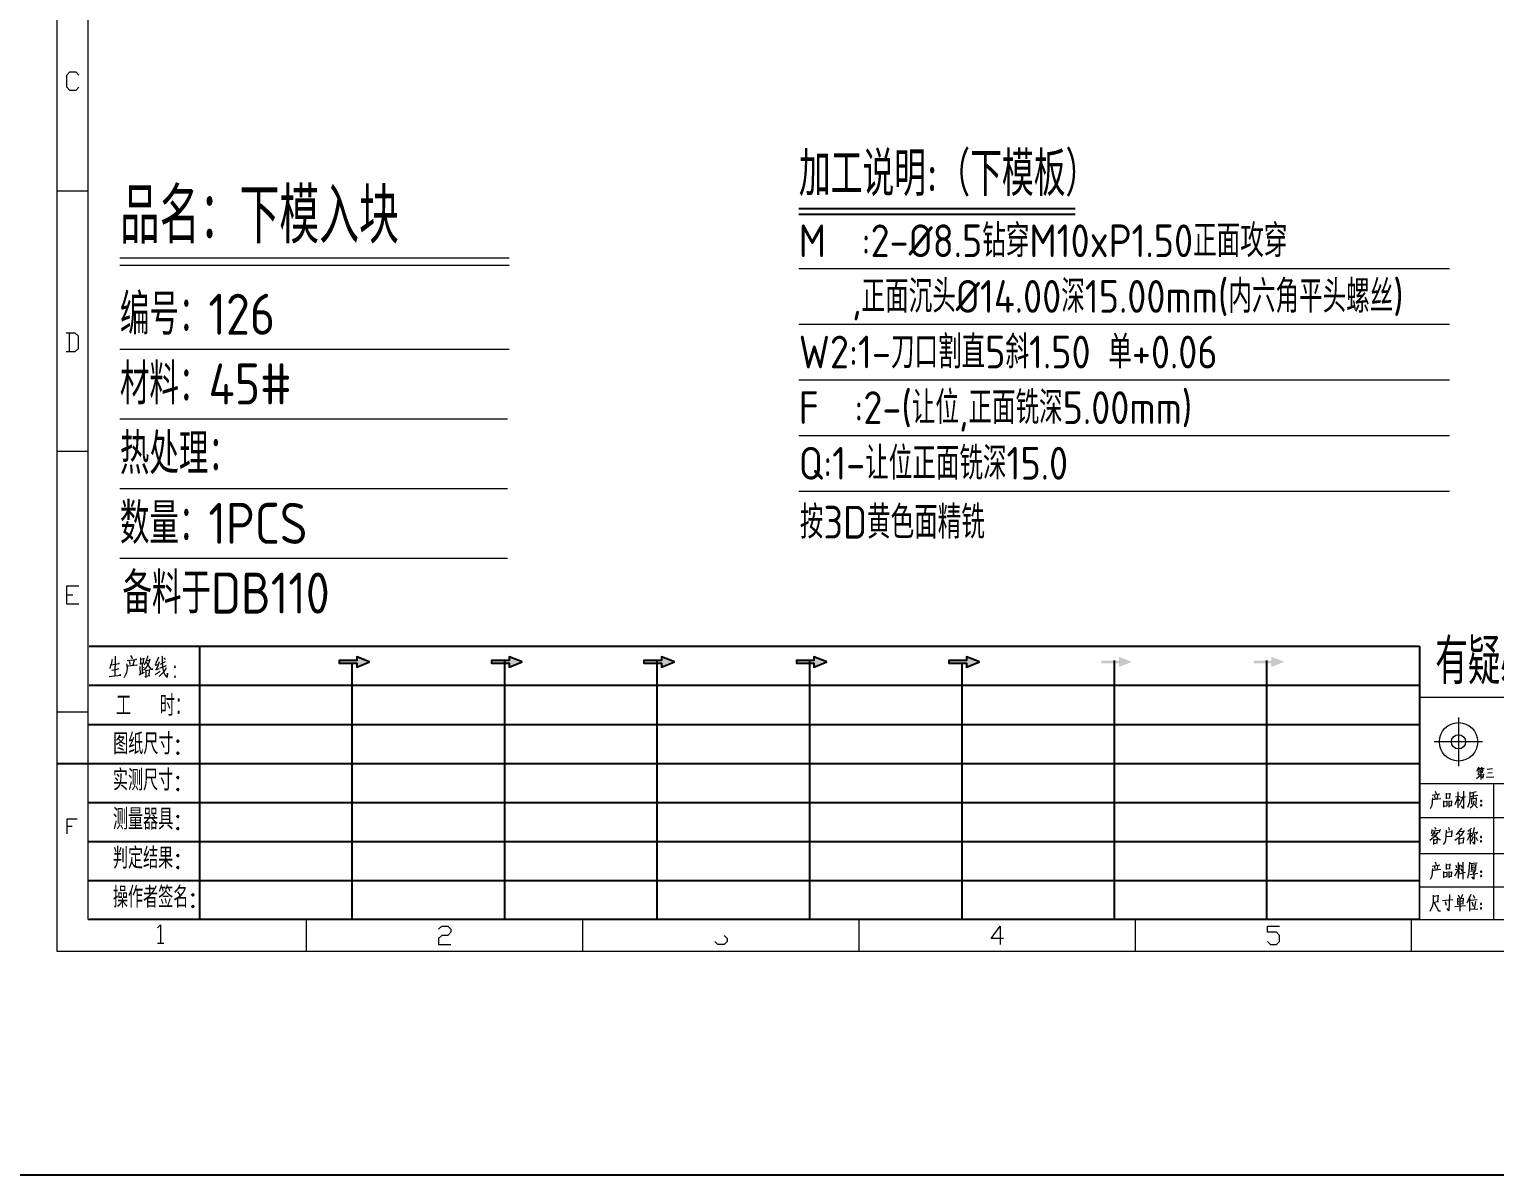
# Model space of a CAD drawing. Header units: millimetres. Extents: x 88508 to 142116, y -5268 to 20283.
# Drawn here: x 100354.2 to 100700.9, y 1487.5 to 1758.6 of the extents above; entities that cross this region are included whole.
import ezdxf
from ezdxf.enums import TextEntityAlignment as Align

# ---------------------------------------------------------------- set-up
doc = ezdxf.new("R2010")
doc.units = ezdxf.units.MM
for name, color, linetype in [('DIM', 4, 'Continuous'), ('LP_O', 40, 'Continuous'), ('TEXT', 4, 'Continuous')]:
    doc.layers.add(name, color=color, linetype=linetype)
doc.styles.add('chinesef_fs', font='simplex.shx', dxfattribs={"bigfont": 'gbcbig.shx'})
doc.styles.add('gbenor', font='gbenor.shx', dxfattribs={"bigfont": 'gbcbig.shx'})
doc.styles.add('GBENOR_', font='gbenor.shx', dxfattribs={"bigfont": 'gbcbig'})
doc.styles.add('TXT', font='txt.shx', dxfattribs={"width": 0.8, "bigfont": 'ctxt.shx'})

# ---------------------------------------------------------------- blocks, each defined once
blk = doc.blocks.new('U40')
for points in [[(351.8, 337.7), (351.8, 333.2), (367, 339.3), (351.8, 345.3), (351.8, 340.8), (331.2, 340.8), (331.2, 337.7)], [(545.7, 339.3), (530.6, 345.3), (530.6, 340.8), (509.9, 340.8), (509.9, 337.7), (530.6, 337.7), (530.6, 333.2)], [(724.5, 339.3), (709.3, 345.3), (709.3, 340.8), (688.7, 340.8), (688.7, 337.7), (709.3, 337.7), (709.3, 333.2)], [(903.3, 339.3), (888.1, 345.3), (888.1, 340.8), (867.5, 340.8), (867.5, 337.7), (888.1, 337.7), (888.1, 333.2)], [(1082.1, 339.3), (1066.9, 345.3), (1066.9, 340.8), (1046.3, 340.8), (1046.3, 337.7), (1066.9, 337.7), (1066.9, 333.2)], [(1245.7, 337.7), (1245.7, 333.2), (1260.9, 339.3), (1245.7, 345.3), (1245.7, 340.8), (1225.1, 340.8), (1225.1, 337.7)], [(1424.5, 337.7), (1424.5, 333.2), (1439.7, 339.3), (1424.5, 345.3), (1424.5, 340.8), (1403.8, 340.8), (1403.8, 337.7)]]:
    blk.add_hatch(color=3).paths.add_polyline_path(points)
at = {"color": 254, "lineweight": 18}
for p, q in [((0, 1783.5), (0, 0)), ((37, 37), (37, 1746.5)), ((0, 891.7), (37, 891.7)), ((0, 586.3), (37, 586.3)), ((1598.1, 298), (2493.2, 298)), ((0, 280.8), (37, 280.8)), ((1598.2, 196.6), (2493.2, 196.6)), ((2493.2, 156.4), (1598.2, 156.4)), ((2493.2, 114.1), (1598.2, 114.1)), ((2493.2, 75), (1598.2, 75)), ((37, 37), (2493.2, 37)), ((941.1, 0), (941.1, 37)), ((1265.1, 0), (1265.1, 37)), ((1589.1, 0), (1589.1, 37)), ((0, 0), (2530.2, 0))]:
    blk.add_line(p, q, dxfattribs=at)
for p, q in [((38, 357.6), (1598.2, 357.6)), ((1598.2, 357.6), (1598.2, 116.2)), ((38, 311.8), (1598.2, 311.8)), ((37.1, 266), (1598.2, 266)), ((0.1, 220.2), (1598.2, 220.2)), ((37.1, 174.4), (1598.2, 174.4)), ((37.1, 128.6), (1598.2, 128.6)), ((37.1, 82.8), (1598.2, 82.8))]:
    blk.add_line(p, q)
at = {"color": 254}
for p, q in [((167.8, 37), (167.8, 357.6)), ((346.7, 37), (346.7, 337.9)), ((525.5, 37), (525.5, 340.8)), ((704.3, 37), (704.3, 340.8)), ((883.1, 37), (883.1, 340.8)), ((1061.9, 37), (1061.9, 337.7)), ((1240.6, 37), (1240.6, 340.8)), ((1419.4, 37), (1419.4, 340.8)), ((1598.2, 37), (38, 37))]:
    blk.add_line(p, q, dxfattribs=at)
at = {"color": 254, "linetype": 'Continuous', "lineweight": 18}
for p, q in [((1598.1, 298), (1598.1, 37)), ((1598.2, 298), (1598.2, 37)), ((1685.3, 196.6), (1685.3, 37)), ((293.1, 0), (293.1, 37)), ((617.1, 0), (617.1, 37))]:
    blk.add_line(p, q, dxfattribs=at)
at = {"color": 92, "lineweight": 18}
for p, q in [((1644.1, 273.9), (1644.1, 217)), ((1672.4, 245.5), (1615.5, 245.5))]:
    blk.add_line(p, q, dxfattribs=at)
for points in [[(26.1, 1013.2), (22.5, 1009.6), (15.3, 1009.6), (11.7, 1013.2), (11.7, 1027.6), (15.3, 1031.2), (22.5, 1031.2), (26.1, 1027.6)], [(11, 703.2), (21.8, 703.2), (25.4, 706.8), (25.4, 721.2), (21.8, 724.8), (11, 724.8)], [(14.6, 724.8), (14.6, 703.2)], [(26.1, 407), (11.7, 407), (11.7, 428.6), (26.1, 428.6)], [(11.7, 417.8), (18.9, 417.8)], [(1613.5, 179.9), (1612.8, 170.8), (1610.8, 166.8)], [(1613, 182.8), (1622.3, 184.3)], [(1613.3, 177.7), (1623.2, 179.2)], [(1615.9, 182.1), (1616.3, 179)], [(1616.6, 187.6), (1617.9, 184.5)], [(1619.7, 183.6), (1618.8, 178.8)], [(1626.9, 168.8), (1626.7, 176.3)], [(1626.9, 175.2), (1630.5, 175.7)], [(1629.6, 185.4), (1629.6, 178.6)], [(1629.6, 184.3), (1634, 184.7)], [(1629.6, 179.4), (1634.2, 179.9)], [(1630.5, 176.1), (1630.3, 170.6)], [(1632.7, 176.3), (1632.7, 168.8)], [(1636.2, 175.7), (1632.9, 175.2)], [(1633.8, 179.9), (1634.2, 185.4)], [(1636, 170.8), (1636.4, 176.1)], [(1640, 172.1), (1643.5, 180.5)], [(1645.9, 181.4), (1640.4, 180.5)], [(1643.5, 168.2), (1643.5, 186.9)], [(1645.5, 176.1), (1643.5, 179.2)], [(1649.7, 180.8), (1647, 174.8), (1644.8, 171)], [(1646.6, 180.3), (1652.3, 181.2)], [(1650.1, 187.6), (1650.1, 167.1), (1647.7, 170.6)], [(1657.4, 186.9), (1657.2, 179), (1656.5, 173.7), (1654.8, 168.4)], [(1664.9, 186.7), (1657.4, 184.7)], [(1662, 176.3), (1661.4, 172.4), (1660, 169.7), (1657.6, 167.7)], [(1657.8, 181.2), (1666.7, 182.8)], [(1659.2, 179.7), (1659.2, 172.4)], [(1664.5, 179), (1659.2, 178.1)], [(1661.6, 178.6), (1661.8, 185.2)], [(1662.3, 172.4), (1666.2, 168)], [(1664.7, 180.1), (1664.5, 172.1)], [(12.3, 137.7), (12.3, 155), (23.8, 155)], [(1626.9, 170.2), (1630.7, 170.6)], [(1632.9, 170.4), (1636.4, 170.8)], [(12.3, 146.4), (18.1, 146.4)], [(1619.7, 139.4), (1616.8, 135), (1610.6, 129.7)], [(1612.8, 142.5), (1612.4, 138.1)], [(1615.9, 140.3), (1612.4, 135)], [(1612.8, 141.2), (1622.3, 142)], [(1614.8, 137.8), (1619.2, 138.9)], [(1615.9, 144.9), (1617.5, 143.1)], [(1622.6, 142.5), (1621.2, 138.9)], [(1629.6, 142), (1629.2, 133.6), (1628.3, 128.3), (1626.1, 125)], [(1629.4, 139.6), (1636, 140.3)], [(1632.3, 144.9), (1633.2, 142)], [(1636.2, 141.6), (1635.8, 135)], [(1650.8, 141.4), (1647.3, 136.1), (1644.2, 133), (1639.8, 129.9)], [(1647.7, 144.2), (1641.5, 136.3)], [(1644, 138.9), (1645.7, 136.1)], [(1645.1, 140.3), (1650.2, 140.7)], [(1654.6, 137.4), (1659.9, 138.3)], [(1659.4, 144.2), (1655.2, 140.5)], [(1657.7, 142), (1657.7, 125.5)], [(1662.3, 144.9), (1661.2, 139.2), (1660.1, 135.2)], [(1663, 137.6), (1663, 125.3), (1661, 128.1)], [(1661.4, 138.9), (1665.8, 139.6)], [(1666.3, 140), (1664.9, 136.7)], [(1614.6, 131.2), (1614.8, 125)], [(1614.6, 130.3), (1619.2, 131.2)], [(1614.8, 126.1), (1619.5, 127)], [(1615.1, 136.3), (1621.7, 131), (1623, 131)], [(1619, 127), (1619.5, 131.9)], [(1629.2, 134.3), (1636.2, 135)], [(1644.6, 133.4), (1644.6, 125)], [(1644.6, 131.9), (1650.2, 132.8)], [(1644.6, 126.8), (1650.4, 127.5)], [(1649.9, 127.5), (1650.4, 133.2)], [(1657.7, 137.4), (1656.1, 133.6), (1654.1, 129.9)], [(1657.7, 136.3), (1659.6, 133.9)], [(1661.4, 134.1), (1659, 128.6)], [(1664.3, 133.6), (1666.5, 129.9)], [(1616.6, 104.6), (1617.9, 101.5)], [(1643.5, 104), (1643.5, 85)], [(1649.7, 84.5), (1649.7, 104.2)], [(1657, 104.4), (1656.3, 93.1), (1654.5, 85.4)], [(1657, 102.6), (1666, 103.7)], [(1613.5, 96.9), (1612.8, 87.8), (1610.8, 83.9)], [(1613, 99.8), (1622.3, 101.3)], [(1613.3, 94.7), (1623.2, 96.2)], [(1615.9, 99.1), (1616.3, 96)], [(1619.7, 100.6), (1618.8, 95.8)], [(1626.9, 85.8), (1626.7, 93.4)], [(1626.9, 92.3), (1630.5, 92.7)], [(1626.9, 87.2), (1630.7, 87.6)], [(1629.6, 102.4), (1629.6, 95.6)], [(1629.6, 101.3), (1634, 101.8)], [(1629.6, 96.4), (1634.2, 96.9)], [(1630.5, 93.1), (1630.3, 87.6)], [(1632.7, 93.4), (1632.7, 85.8)], [(1636.2, 92.7), (1632.9, 92.3)], [(1632.9, 87.4), (1636.4, 87.8)], [(1633.8, 96.9), (1634.2, 102.4)], [(1636, 87.8), (1636.4, 93.1)], [(1643.5, 96), (1641.5, 91.6), (1639.5, 88.1)], [(1640, 95.6), (1645.9, 96.4)], [(1641.1, 100.9), (1641.9, 97.6)], [(1643.5, 95.1), (1645.3, 92.3)], [(1645.5, 101.3), (1644.2, 96.2)], [(1645, 90.7), (1652.3, 92.7)], [(1646.8, 101.1), (1647.9, 98.4)], [(1646.8, 96.9), (1648.1, 93.6)], [(1657.2, 90), (1666.9, 91.4)], [(1658.3, 93.8), (1664.2, 94.7)], [(1659.2, 101.8), (1659.2, 95.1)], [(1664.7, 101.1), (1659.2, 100.4)], [(1659.2, 98), (1663.4, 98.7)], [(1659.2, 96), (1664.7, 96.7)], [(1661.4, 92.9), (1662, 90.7), (1662, 84.5), (1659.8, 87.2)], [(1661.8, 91.6), (1664.5, 94.9)], [(1664.2, 96.7), (1664.7, 101.8)], [(1614.4, 65.7), (1614.2, 57.3), (1613.3, 52.3), (1610.4, 46.5)], [(1614.2, 57.3), (1620.6, 58.2)], [(1620.6, 64.8), (1614.4, 64.2)], [(1615.3, 57.3), (1620.6, 47.4), (1622.8, 47.4)], [(1619.9, 58.2), (1620.8, 65.7)], [(1625.2, 59.3), (1637.6, 60.6)], [(1630.1, 53.6), (1628.7, 58)], [(1633.4, 66.6), (1632.9, 47.2), (1630.7, 50)], [(1639.8, 52.5), (1652.1, 53.6)], [(1642.9, 62.2), (1642.9, 54.5)], [(1649.5, 61.8), (1642.9, 61.1)], [(1642.9, 55.1), (1649.9, 55.8)], [(1643.5, 66.2), (1645.1, 62.4)], [(1643.8, 58.4), (1648.6, 58.9)], [(1646.2, 46.7), (1646.2, 61.3)], [(1648.6, 66.4), (1646.8, 61.8)], [(1649.7, 62.2), (1649.3, 55.8)], [(1658.5, 66.4), (1653.9, 56.2)], [(1656.8, 62.2), (1656.8, 46.7)], [(1658.3, 59.8), (1665.8, 60.6)], [(1659.9, 57.8), (1661.2, 52.7)], [(1661.4, 65.7), (1662.7, 62.2)], [(1664.1, 58.4), (1662.5, 49.6)], [(1657.7, 49.2), (1666.7, 49.8)], [(118.3, 27.4), (121.9, 31), (121.9, 9.4)], [(447.9, 25.7), (451.5, 29.3), (458.7, 29.3), (462.3, 25.7), (462.3, 22.1), (458.7, 18.5), (451.5, 18.5), (447.9, 14.9), (447.9, 7.7), (462.3, 7.7)], [(782.7, 18.5), (786.3, 14.9), (786.3, 11.3), (782.7, 7.7), (775.5, 7.7), (771.9, 11.3)], [(1110.3, 14.9), (1095.9, 14.9), (1106.7, 29.3), (1106.7, 7.7)], [(1419.9, 11.3), (1423.5, 7.7), (1430.7, 7.7), (1434.3, 11.3), (1434.3, 18.5), (1430.7, 22.1), (1419.9, 22.1), (1419.9, 29.3), (1434.3, 29.3)], [(118.3, 9.4), (125.5, 9.4)]]:
    blk.add_lwpolyline(points, dxfattribs=at)
at = {"color": 92, "lineweight": 0}
for points in [[(68.4, 345.9), (68.7, 344.4), (68.1, 322.9)], [(86.7, 346.7), (87.9, 344.6), (88.3, 343)], [(97.8, 344), (98.1, 342.6), (98.1, 340.8), (98.1, 337.9), (98.1, 336.3), (98.2, 337.7), (102.1, 338.3), (101.8, 338.3), (102.1, 343.6), (102.1, 343.2), (102.1, 342.8), (98.2, 342.2)], [(106.6, 346.5), (106.5, 345.2), (105.1, 341.2), (104.2, 338.9), (103.1, 336.3), (102.6, 335.5)], [(119.3, 344.8), (119.1, 343.8), (116.8, 338.5), (115.4, 335.5), (119.3, 336.3)], [(123.4, 346.5), (123.5, 345.4), (123.5, 340.8), (123.8, 337.3), (124, 335.3), (124.2, 333.1), (124.5, 331), (124.8, 329), (125.2, 327.4), (125.9, 325.7), (126.9, 323.9), (127.9, 322.7), (128.9, 321.7), (129.6, 321.3), (129.9, 326.1), (129.4, 321.5)], [(127.7, 341.6), (127.2, 342.4), (125.7, 344.2)], [(65, 342.2), (64.8, 341), (64.1, 337.9), (63.6, 335.7), (62.8, 333.5), (62.1, 331.4)], [(63.8, 335.9), (73.4, 337.5), (73.1, 337.7), (72.5, 337.3)], [(64.5, 329.6), (64.8, 329.6), (65.1, 329.6), (72.5, 331), (71.9, 331), (70.9, 330.8)], [(82.6, 335.1), (82.6, 331.8), (82.3, 329), (81.9, 326.8), (81.2, 324.9), (80.3, 323.1), (79.6, 321.9), (78.8, 320.9)], [(93.3, 335.5), (94.1, 335.7), (94.3, 335.5), (82.6, 334.3), (82.6, 335.1), (82.2, 336.9)], [(82.6, 340.8), (93.7, 342.2), (93.3, 342.4), (92.4, 342)], [(86.1, 336.1), (86, 337.5), (85.3, 339.8)], [(90.3, 341), (90.4, 339.6), (89.1, 335.3)], [(96.5, 323.9), (102.8, 327.2)], [(97.2, 334.3), (97.5, 333.5), (97.7, 324.7)], [(100.2, 337.9), (100.1, 325.9)], [(100.2, 332.6), (102.4, 333.1)], [(105.5, 341.2), (105.9, 341), (109.6, 341.8), (109.3, 342.6), (108.5, 339.6), (107.6, 337.3), (106.9, 335.9), (105.9, 334.3), (104.3, 332), (103.1, 330.4), (101.9, 329.4)], [(104.2, 330), (104.5, 329), (104.5, 321.1), (104.3, 322.1), (104.5, 322.7), (109.2, 323.1), (108.6, 323.1), (109, 329.2), (109, 330), (109.3, 329.4), (108.6, 329.4), (104.6, 328.8)], [(104.9, 339.1), (105.3, 338.7), (107, 335.7), (108.6, 333.3), (109.9, 331.2), (110.3, 330.8), (112.6, 330.8), (110.2, 331.2), (109, 332.6)], [(115.3, 324.3), (121.5, 328.2)], [(120.3, 339.4), (118.1, 333.5), (116.4, 330), (116.1, 329.8), (120.5, 331.4)], [(128.2, 332.4), (128.1, 331.6), (126.9, 329.6), (125.8, 328), (124.5, 326.3), (123, 324.7), (121.4, 323.3), (120.1, 322.3)], [(121.4, 332.2), (128.8, 335.1)], [(121.7, 336.7), (127.7, 339.6)], [(61.4, 322.3), (68.2, 322.9), (75.3, 323.7), (74.9, 323.9), (73.8, 323.5)]]:
    blk.add_lwpolyline(points, dxfattribs=at)
for points in [[(367, 339.3), (351.8, 345.3), (351.8, 340.8), (331.2, 340.8), (331.2, 337.7), (351.8, 337.7), (351.8, 333.2), (367, 339.3)], [(545.7, 339.3), (530.6, 345.3), (530.6, 340.8), (509.9, 340.8), (509.9, 337.7), (530.6, 337.7), (530.6, 333.2), (545.7, 339.3)], [(724.5, 339.3), (709.3, 345.3), (709.3, 340.8), (688.7, 340.8), (688.7, 337.7), (709.3, 337.7), (709.3, 333.2), (724.5, 339.3)], [(903.3, 339.3), (888.1, 345.3), (888.1, 340.8), (867.5, 340.8), (867.5, 337.7), (888.1, 337.7), (888.1, 333.2), (903.3, 339.3)], [(1082.1, 339.3), (1066.9, 345.3), (1066.9, 340.8), (1046.3, 340.8), (1046.3, 337.7), (1066.9, 337.7), (1066.9, 333.2), (1082.1, 339.3)]]:
    blk.add_lwpolyline(points)
for points in [[(138.7, 332.4), (139.4, 333.5), (138.7, 334.5), (138, 333.5)], [(138.7, 320.9), (139.4, 321.9), (138.7, 322.9), (138, 321.9)]]:
    blk.add_lwpolyline(points, close=True, dxfattribs=at)
at = {"color": 3, "lineweight": 18}
for points in [[(1670.1, 206.6), (1668, 204.5), (1665, 202.1)], [(1665.5, 210.9), (1668.3, 216.3)], [(1667.1, 206.6), (1673.4, 207.3)], [(1667.3, 214.2), (1670.1, 214.7)], [(1667.3, 211.1), (1672.4, 211.6)], [(1667.3, 209.6), (1667.3, 206.6)], [(1672.5, 209.4), (1667.3, 208.9)], [(1668.8, 211.7), (1668, 214.2)], [(1670.1, 211.2), (1670.1, 201.3)], [(1670.3, 211.9), (1671.9, 216.3)], [(1671.1, 214.2), (1674, 214.7)], [(1671.4, 214.2), (1672.9, 211.7)], [(1673.5, 208.1), (1672.7, 202.9), (1671.7, 205)], [(1672.2, 209.4), (1672.5, 211.9)], [(1677.6, 213.5), (1684, 214.2)], [(1678.3, 209.1), (1683.5, 209.6)], [(1685.5, 204.2), (1676.6, 203.5)]]:
    blk.add_lwpolyline(points, dxfattribs=at)
at = {"color": 92, "lineweight": 18}
for points in [[(1670, 176.1), (1670, 175.9), (1670.2, 175.7), (1670.4, 175.5), (1670.6, 175.5), (1670.9, 175.5), (1671.1, 175.7), (1671.3, 175.9), (1671.3, 176.1), (1671.3, 176.4), (1671.1, 176.6), (1670.9, 176.7), (1670.6, 176.8), (1670.4, 176.7), (1670.2, 176.6), (1670, 176.4)], [(1671.1, 176.1), (1671, 176.3), (1670.9, 176.5), (1670.6, 176.6), (1670.4, 176.5), (1670.3, 176.3), (1670.2, 176.1), (1670.3, 175.9), (1670.4, 175.7), (1670.6, 175.7), (1670.9, 175.7), (1671, 175.9)], [(1671.3, 171), (1671.3, 171.3), (1671.1, 171.5), (1670.9, 171.7), (1670.6, 171.7), (1670.4, 171.7), (1670.2, 171.5), (1670, 171.3), (1670, 171), (1670, 170.8), (1670.2, 170.6), (1670.4, 170.4), (1670.6, 170.4), (1670.9, 170.4), (1671.1, 170.6), (1671.3, 170.8)], [(1671.1, 171), (1671, 171.3), (1670.9, 171.4), (1670.6, 171.5), (1670.4, 171.4), (1670.3, 171.3), (1670.2, 171), (1670.3, 170.8), (1670.4, 170.7), (1670.6, 170.6), (1670.9, 170.7), (1671, 170.8)], [(1669.8, 133.9), (1669.8, 133.6), (1670, 133.4), (1670.2, 133.3), (1670.5, 133.2), (1670.7, 133.3), (1670.9, 133.4), (1671.1, 133.6), (1671.1, 133.9), (1671.1, 134.1), (1670.9, 134.3), (1670.7, 134.5), (1670.5, 134.5), (1670.2, 134.5), (1670, 134.3), (1669.8, 134.1)], [(1671.1, 128.8), (1671.1, 129), (1670.9, 129.3), (1670.7, 129.4), (1670.5, 129.4), (1670.2, 129.4), (1670, 129.3), (1669.8, 129), (1669.8, 128.8), (1669.8, 128.5), (1670, 128.3), (1670.2, 128.2), (1670.5, 128.1), (1670.7, 128.2), (1670.9, 128.3), (1671.1, 128.5)], [(1670.9, 133.9), (1670.8, 134.1), (1670.7, 134.2), (1670.5, 134.3), (1670.2, 134.2), (1670.1, 134.1), (1670, 133.9), (1670.1, 133.6), (1670.2, 133.5), (1670.5, 133.4), (1670.7, 133.5), (1670.8, 133.6)], [(1670.9, 128.8), (1670.8, 129), (1670.7, 129.2), (1670.5, 129.2), (1670.2, 129.2), (1670.1, 129), (1670, 128.8), (1670.1, 128.6), (1670.2, 128.4), (1670.5, 128.3), (1670.7, 128.4), (1670.8, 128.6)], [(1670, 93.1), (1670, 92.9), (1670.2, 92.7), (1670.4, 92.5), (1670.6, 92.5), (1670.9, 92.5), (1671.1, 92.7), (1671.3, 92.9), (1671.3, 93.1), (1671.3, 93.4), (1671.1, 93.6), (1670.9, 93.7), (1670.6, 93.8), (1670.4, 93.7), (1670.2, 93.6), (1670, 93.4)], [(1671.3, 88.1), (1671.3, 88.3), (1671.1, 88.5), (1670.9, 88.7), (1670.6, 88.7), (1670.4, 88.7), (1670.2, 88.5), (1670, 88.3), (1670, 88.1), (1670, 87.8), (1670.2, 87.6), (1670.4, 87.4), (1670.6, 87.4), (1670.9, 87.4), (1671.1, 87.6), (1671.3, 87.8)], [(1671.1, 93.1), (1671, 93.4), (1670.9, 93.5), (1670.6, 93.6), (1670.4, 93.5), (1670.3, 93.4), (1670.2, 93.1), (1670.3, 92.9), (1670.4, 92.8), (1670.6, 92.7), (1670.9, 92.8), (1671, 92.9)], [(1671.1, 88.1), (1671, 88.3), (1670.9, 88.4), (1670.6, 88.5), (1670.4, 88.4), (1670.3, 88.3), (1670.2, 88.1), (1670.3, 87.8), (1670.4, 87.7), (1670.6, 87.6), (1670.9, 87.7), (1671, 87.8)], [(1669.8, 55.3), (1669.8, 55.1), (1670, 54.9), (1670.2, 54.7), (1670.5, 54.7), (1670.7, 54.7), (1670.9, 54.9), (1671.1, 55.1), (1671.1, 55.3), (1671.1, 55.6), (1670.9, 55.8), (1670.7, 56), (1670.5, 56), (1670.2, 56), (1670, 55.8), (1669.8, 55.6)], [(1670.9, 55.3), (1670.8, 55.6), (1670.7, 55.7), (1670.5, 55.8), (1670.2, 55.7), (1670.1, 55.6), (1670, 55.3), (1670.1, 55.1), (1670.2, 55), (1670.5, 54.9), (1670.7, 55), (1670.8, 55.1)], [(1671.1, 50.3), (1671.1, 50.5), (1670.9, 50.7), (1670.7, 50.9), (1670.5, 50.9), (1670.2, 50.9), (1670, 50.7), (1669.8, 50.5), (1669.8, 50.3), (1669.8, 50), (1670, 49.8), (1670.2, 49.7), (1670.5, 49.6), (1670.7, 49.7), (1670.9, 49.8), (1671.1, 50)], [(1670.9, 50.3), (1670.8, 50.5), (1670.7, 50.7), (1670.5, 50.7), (1670.2, 50.7), (1670.1, 50.5), (1670, 50.3), (1670.1, 50), (1670.2, 49.9), (1670.5, 49.8), (1670.7, 49.9), (1670.8, 50)]]:
    blk.add_lwpolyline(points, close=True, dxfattribs=at)
for radius in [22.5, 8.37]:
    blk.add_circle((1644.1, 245.5), radius, dxfattribs=at)
at = {"color": 3, "style": 'chinesef_fs'}
for s, height, p in [('有疑必问 不可盲目加工', 53.079, (1616.8, 313.1)), ('工  时：', 24.57, (69.5, 275.7)), ('图纸尺寸:', 24.57, (66.2, 230.9)), ('实测尺寸:', 24.57, (65.9, 188.4)), ('测量器具:', 24.57, (65.9, 142.6)), ('判定结果:', 24.57, (65.9, 96.8)), ('操作者签名:', 24.57, (65.9, 51))]:
    blk.add_text(s, height=height, dxfattribs=at).set_placement(p)
at = {"lineweight": 18, "style": 'GBENOR_'}
blk.add_attdef('文档路径', (2126, 386.9), '', height=17.8, dxfattribs=at)
at = {"lineweight": 20, "style": 'TXT'}
for tag, height, p in [('18-**-**', 16.3, (1866.6, 256.2)), ('客户名称', 16.1, (1741.1, 134, 0)), ('料厚:', 16.1, (1741.3, 93.2, 0))]:
    blk.add_attdef(tag, text='', height=height, dxfattribs=at).set_placement(p, align=Align.MIDDLE)
for tag, p, height in [('88888', (1850.9, 207.5), 14.9), ('材质:', (1691.2, 168, 0), 16.1), ('核准', (1869.4, 127.5, 0), 16.1), ('设计', (1868.8, 88.3, 0), 16.1), ('绘图', (1868.2, 49.1, 0), 16.1)]:
    blk.add_attdef(tag, p, '', height=height, dxfattribs=at)
for tag, p, height, width in [('3', (2234.7, 206.9), 15.8, 0.7), ('4', (2234.7, 167.4), 15.8, 0.7), ('核准日期', (2041.1, 124.2, 0), 16.1, 0.68), ('设计日期', (2041.1, 84.5, 0), 16.1, 0.68), ('1', (2251.9, 85.9), 14.6, 0.7), ('绘图日期', (2040.9, 46.4, 0), 16.1, 0.68), ('2', (2235, 49.2), 14.6, 0.7)]:
    blk.add_attdef(tag, p, '', height=height, dxfattribs=dict(at, width=width))

msp = doc.modelspace()

# ---------------------------------------------------------------- linework, layer by layer
at = {"layer": 'DIM', "color": 4, "linetype": 'Continuous', "lineweight": 5}
for p, q in [((100375.625, 1704.468), (100467.742, 1704.468)), ((100375.625, 1702.77), (100467.742, 1702.77)), ((100375.625, 1682.883), (100467.742, 1682.883)), ((100375.625, 1666.391), (100467.342, 1666.391)), ((100375.625, 1649.899), (100467.342, 1649.899)), ((100375.625, 1633.407), (100467.342, 1633.407))]:
    msp.add_line(p, q, dxfattribs=at)
at = {"layer": 'LP_O', "color": 8}
msp.add_lwpolyline([(95190.493, 2045.216), (95190.493, 1487.55), (103220.125, 1487.55), (103220.125, 2045.216)], close=True, dxfattribs=at)
at = {"layer": 'TEXT', "color": 3}
for p, q in [((100536.246, 1716.141), (100601.646, 1716.141)), ((100536.246, 1714.786), (100601.646, 1714.786))]:
    msp.add_line(p, q, dxfattribs=at)
at = {"layer": 'TEXT', "color": 3, "lineweight": 5}
for p, q in [((100536.246, 1701.935), (100690.155, 1701.935)), ((100536.246, 1688.775), (100690.155, 1688.775)), ((100536.246, 1675.615), (100690.155, 1675.615)), ((100536.246, 1662.454), (100690.155, 1662.454)), ((100536.246, 1649.294), (100690.155, 1649.294))]:
    msp.add_line(p, q, dxfattribs=at)

# ---------------------------------------------------------------- block references
at = {"ltscale": 3, "xscale": 0.201715171644512, "yscale": 0.201715171644512, "zscale": 0.201715171644512}
msp.add_blockref('U40', (100360.681, 1540.447), dxfattribs=at)

# ---------------------------------------------------------------- texts
at = {"layer": 'DIM', "color": 3, "linetype": 'Continuous', "lineweight": 25, "style": 'gbenor'}
msp.add_text('品名：下模入块', height=13.0965, dxfattribs=at).set_placement((100375.625, 1707.863))
at = {"layer": 'DIM', "color": 3, "linetype": 'Continuous', "lineweight": 5, "style": 'gbenor'}
for s, p in [('编号：126', (100375.625, 1686.278)), ('材料：45#', (100375.625, 1669.786)), ('热处理： ', (100375.625, 1653.295)), ('数量：1PCS', (100375.625, 1636.803)), ('备料于DB110', (100376.216, 1620.311))]:
    msp.add_text(s, height=9.7011, dxfattribs=at).set_placement(p)
at = {"layer": 'TEXT', "color": 4, "style": 'gbenor'}
for s, height, p in [('加工说明:（下模板）', 10.4509, (100536.246, 1719.121)), ('M  :2-%%C8.5钻穿M10xP1.50正面攻穿', 7.74144, (100536.246, 1704.645))]:
    msp.add_text(s, height=height, dxfattribs=at).set_placement(p)
at = {"layer": 'TEXT', "color": 4, "lineweight": 5, "style": 'gbenor'}
for s, p in [('   ,正面沉头%%C14.00深15.00mm(内六角平头螺丝)', (100536.246, 1691.484)), ('F  :2-(让位,正面铣深5.00mm)', (100536.246, 1665.164)), ('Q:1-让位正面铣深15.0', (100536.246, 1652.003))]:
    msp.add_text(s, height=7.74144, dxfattribs=at).set_placement(p)
at = {"layer": 'TEXT', "color": 1, "lineweight": 5, "style": 'gbenor'}
msp.add_text('W2:1-刀口割直5斜1.50 单+0.06  ', height=7.74144, dxfattribs=at).set_placement((100536.246, 1678.324))
at = {"layer": 'TEXT', "color": 2, "lineweight": 5, "style": 'gbenor'}
msp.add_text('按3D黄色面精铣', height=7.7414, dxfattribs=at).set_placement((100536.492, 1638.055))

doc.saveas('drawing.dxf')
